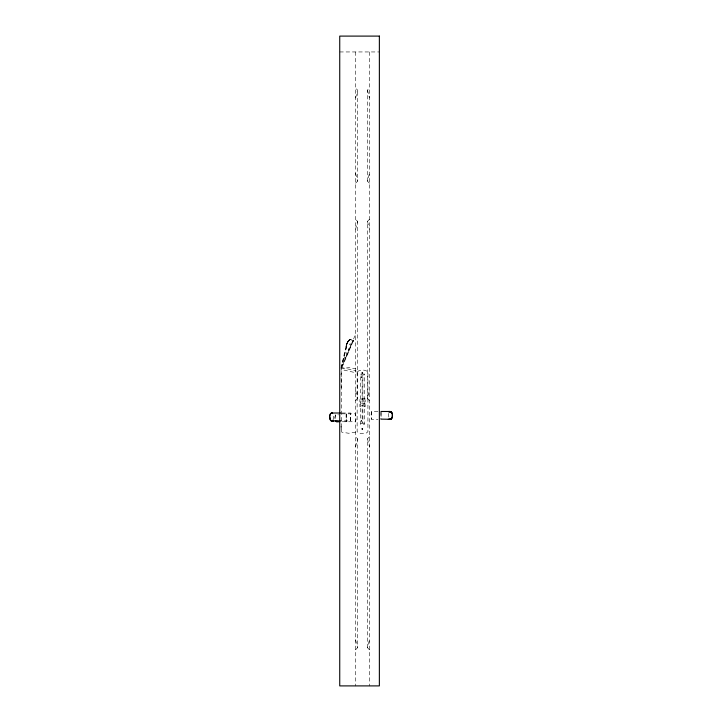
<?xml version="1.0" encoding="UTF-8"?>
<svg xmlns="http://www.w3.org/2000/svg" width="722" height="722" viewBox="0 0 722 722"><rect width="100%" height="100%" fill="white"/><g stroke="black" fill="none" stroke-linecap="round" stroke-linejoin="round"><path stroke-width="0.54" stroke-dasharray="3.61 2.71" d="M346.19 414.112L346.19 421.467L346.316 414.184M348.654 341.001L350.026 339.277L353.518 340.396L341.714 368.039L341.127 367.904L341.741 367.976L341.1 367.877L347.652 342.553M340.928 374.908L341.723 370.729M350.314 345.703L350.675 343.943L349.719 343.961L349.448 345.306L350.314 345.721M388.571 413.462L388.896 418.246M341.037 368.319L346.046 346.055M352.507 341.488L353.229 341.488L353.266 340.188L341.407 367.949L347.508 342.418M346.009 346.271L346.28 345.107M355.594 98.011L357.57 90.088L355.594 88.102M369.456 183.198L367.48 181.213L369.456 173.289M355.594 229.253L357.57 221.329L355.594 219.353M355.594 446.683L357.57 438.759L355.594 436.774M369.456 400.62L367.48 398.643L369.456 390.719M369.456 649.746L367.48 647.76L369.456 639.836M346.244 345.324L346.352 344.836M346.316 345.053L346.506 344.349M346.47 344.565L347.02 343.022L346.704 343.898M346.867 344.475L347.101 343.816M333.104 419.771L333.708 416.973L333.104 414.175M335.414 414.988L335.08 419.771C333.781 418.688 336.199 413.444 335.432 414.988L335.874 414.356M341.136 367.877L354.881 335.938L355.531 335.685M346.975 343.239L347.643 341.786M347.282 342.616L348.239 341.163M347.661 342.562L347.968 341.966M350.269 420.935L350.865 415.944L350.269 413.011M371.731 411.486L371.135 414.419L371.731 419.41M347.607 342.011L349.15 339.954M347.977 341.975L348.645 340.983M347.959 341.443L348.527 340.811M348.32 340.983L348.906 340.405M367.48 181.213L367.48 90.088L369.456 88.102M355.594 183.198L357.57 181.213L357.57 90.088M367.48 398.643L367.48 221.329L369.456 219.353M355.594 400.62L357.57 398.643L357.57 221.329M367.48 647.76L367.48 438.759L369.456 436.774M355.594 649.746L357.57 647.76L357.57 438.759M348.699 340.576L349.295 340.026M349.168 340.026L350.053 339.295M349.096 340.197L349.71 339.692M349.511 339.854L350.098 339.412M355.594 432.144L348.654 433.254L341.723 432.144L341.723 368.743L348.654 367.633L355.594 368.743M339.737 51.948L379.366 51.948M361.957 373.084L362.751 372.958M360.666 374.953L362.155 374.953L362.155 402.136L362.895 402.136L362.895 374.953L364.384 374.953M361.56 399.546L363.22 399.546L363.22 401.928M361.56 405.602L363.22 405.602L363.22 403.228M377.931 411.486L371.64 411.486L371.64 419.41L377.931 419.41M341.885 413.011L350.36 413.011L350.36 420.935L340.928 420.935M341.696 413.823L355.621 413.823L356.127 418.814L355.531 421.756L341.696 421.756M360.666 423.579L362.155 423.579L362.155 405.042L362.895 405.042L362.895 423.579L364.384 423.579M361.957 428.967L362.751 428.967M361.957 429.094L362.751 429.094M353.112 340.089L353.41 340.667L349.944 339.548M341.398 367.507L356.018 370.837L355.594 372.723L343.085 369.881A6.462 1.606 12.8 0 1 341.515 368.978L341.353 368.843A5.749 1.164 12.8 0 1 341.127 368.617M341.244 367.868L341.407 367.94M337.932 414.356L338.365 414.988M367.48 90.088L369.456 98.011M355.594 173.289L357.57 181.213M367.48 221.329L369.456 229.253M355.594 390.719L357.57 398.643M367.48 438.759L369.456 446.683M355.594 639.836L357.57 647.76M340.928 426.188L341.723 430.366M381.072 412.867L381.072 418.246M380.945 411.838L380.945 419.049M369.456 51.948L369.456 685.9M362.309 372.633L362.435 373.418M362.309 428.642L362.309 429.428M355.594 51.948L355.594 685.9M346.19 413.823L346.19 421.756M341.172 378.057L341.172 388.644M357.155 371.929L357.137 431.738C358.771 434.454 366.271 434.454 367.913 431.738L367.913 372.11C366.054 369.321 359.357 369.493 357.155 371.929M361.83 372.778C362.182 375.16 363.888 371.496 361.83 372.778M361.83 428.787C362.182 431.169 363.888 427.505 361.83 428.787M344.683 356.74L344.412 358.067L345.278 358.482L345.639 356.713L344.692 356.731M346.515 352.625L346.244 353.951L347.111 354.367L347.472 352.589L346.524 352.607M348.591 348.482L348.32 349.809L349.177 350.224L349.538 348.455L348.591 348.464M361.839 377.85L361.659 376.694L361.839 377.85M361.839 421.431L361.659 420.276L361.839 421.431M364.384 374.068L360.666 374.068L360.666 424.455L364.384 424.455L364.384 374.068M365.179 398.463L359.899 398.463L359.899 401.928L365.179 401.928L365.179 398.463M365.179 403.228L359.899 403.228L359.899 406.685L365.179 406.685L365.179 403.228"/><path stroke-width="1.08" d="M389.763 419.274L390.909 419.274L392.181 417.424L392.389 414.419L391.414 412.018L390.376 411.486L381.072 411.486L381.072 412.018M389.835 419.274L390.376 419.41C393.264 418.3 393.255 412.515 390.313 411.486L389.763 411.621M391.387 418.877L391.829 418.246L390.909 419.274L391.414 418.877M332.671 420.403L331.091 420.8L329.819 418.959L329.611 415.944L330.586 413.544L331.624 413.011L340.928 413.011M337.427 421.621L336.353 421.621L335.432 420.592L336.353 421.621L337.932 421.224M389.329 412.018L390.376 411.486M331.624 413.011L332.237 413.146L330.586 413.544L329.62 415.944L330.613 420.403L331.687 420.935L340.928 420.935M331.687 420.935L332.237 420.8M390.015 411.486L388.283 411.621L390.548 411.621L388.752 411.486M331.985 420.935L333.717 420.8L331.452 420.8L333.248 420.935M388.752 419.41L390.548 419.274L380.945 419.13M391.387 412.018L391.829 412.641L390.873 411.621L391.414 412.018M331.091 420.8L330.171 419.771M336.885 421.756L339.069 421.756M388.283 419.274L390.015 419.41M332.165 413.146L332.671 413.544M379.366 36.1L339.737 36.1L339.737 685.9L379.366 685.9L379.366 36.1"/></g></svg>
